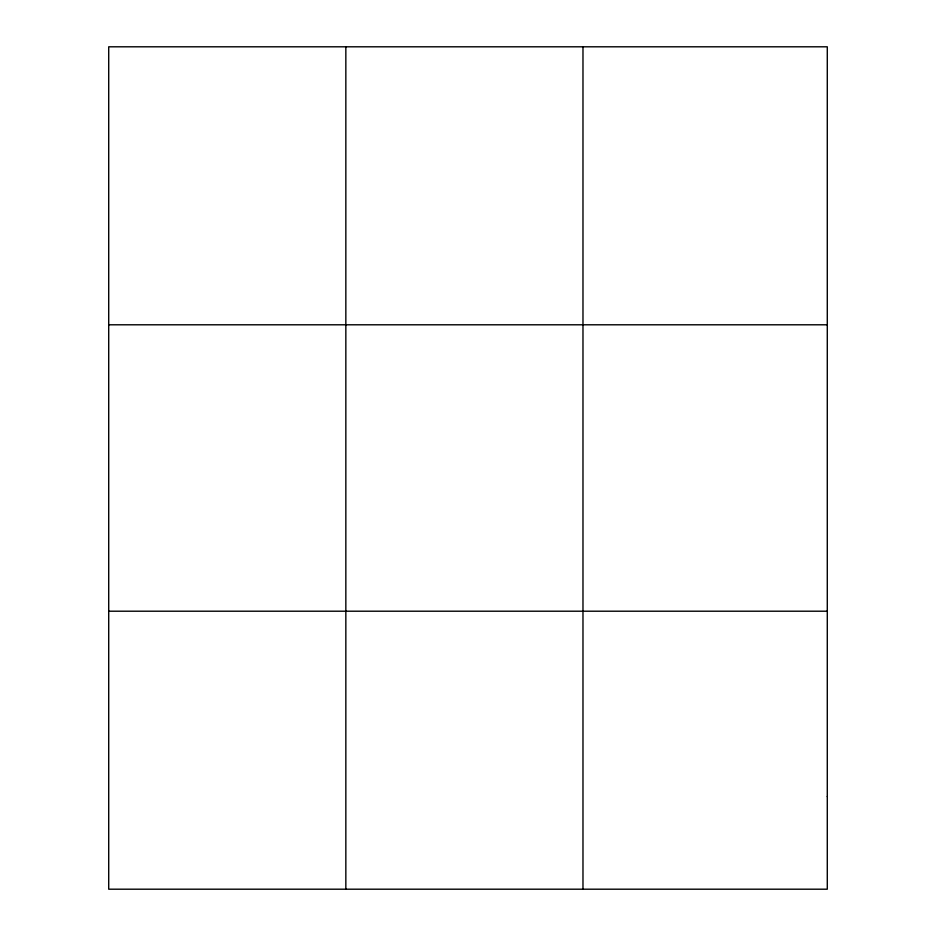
<?xml version="1.0" encoding="UTF-8"?>
<svg xmlns="http://www.w3.org/2000/svg" width="936" height="936" viewBox="0 0 936 936"><rect width="100%" height="100%" fill="white"/><g stroke="black" fill="none" stroke-linecap="round" stroke-linejoin="round"><path stroke-width="1.4" d="M345.84 889.2L345.84 46.8M582.976 889.2L582.976 46.8M108.716 324.792L827.284 324.792M108.716 611.208L827.284 611.208M827.284 796.536L827.284 889.2L108.716 889.2L108.716 46.8L827.284 46.8L827.284 796.536"/></g></svg>
